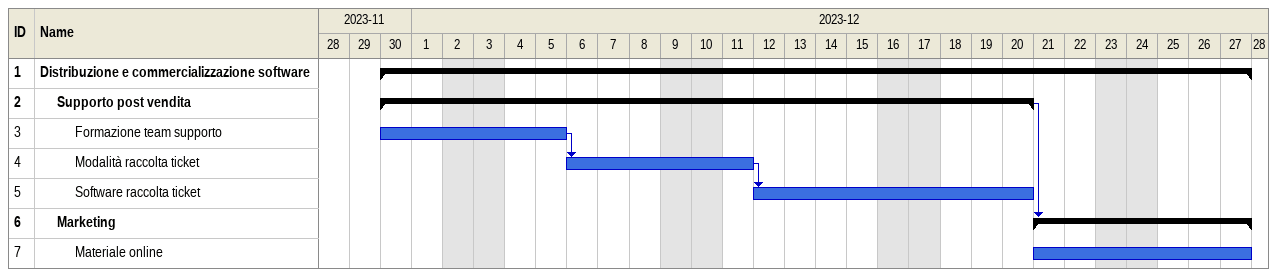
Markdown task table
| ID | Level | Task | Start | Finish | Predecessors |
|---|---|---|---|---|---|
| 1 | 1 | **Distribuzione e commercializzazione software** | 2023-11-30 | 2023-12-27 |  |
| 2 | 2 | **Supporto post vendita** | 2023-11-30 | 2023-12-20 |  |
| 3 | 3 | Formazione team supporto | 2023-11-30 | 2023-12-05 |  |
| 4 | 3 | Modalità raccolta ticket | 2023-12-06 | 2023-12-11 | 3 |
| 5 | 3 | Software raccolta ticket | 2023-12-12 | 2023-12-20 | 4 |
| 6 | 2 | **Marketing** | 2023-12-21 | 2023-12-27 | 2 |
| 7 | 3 | Materiale online | 2023-12-21 | 2023-12-27 |  |
